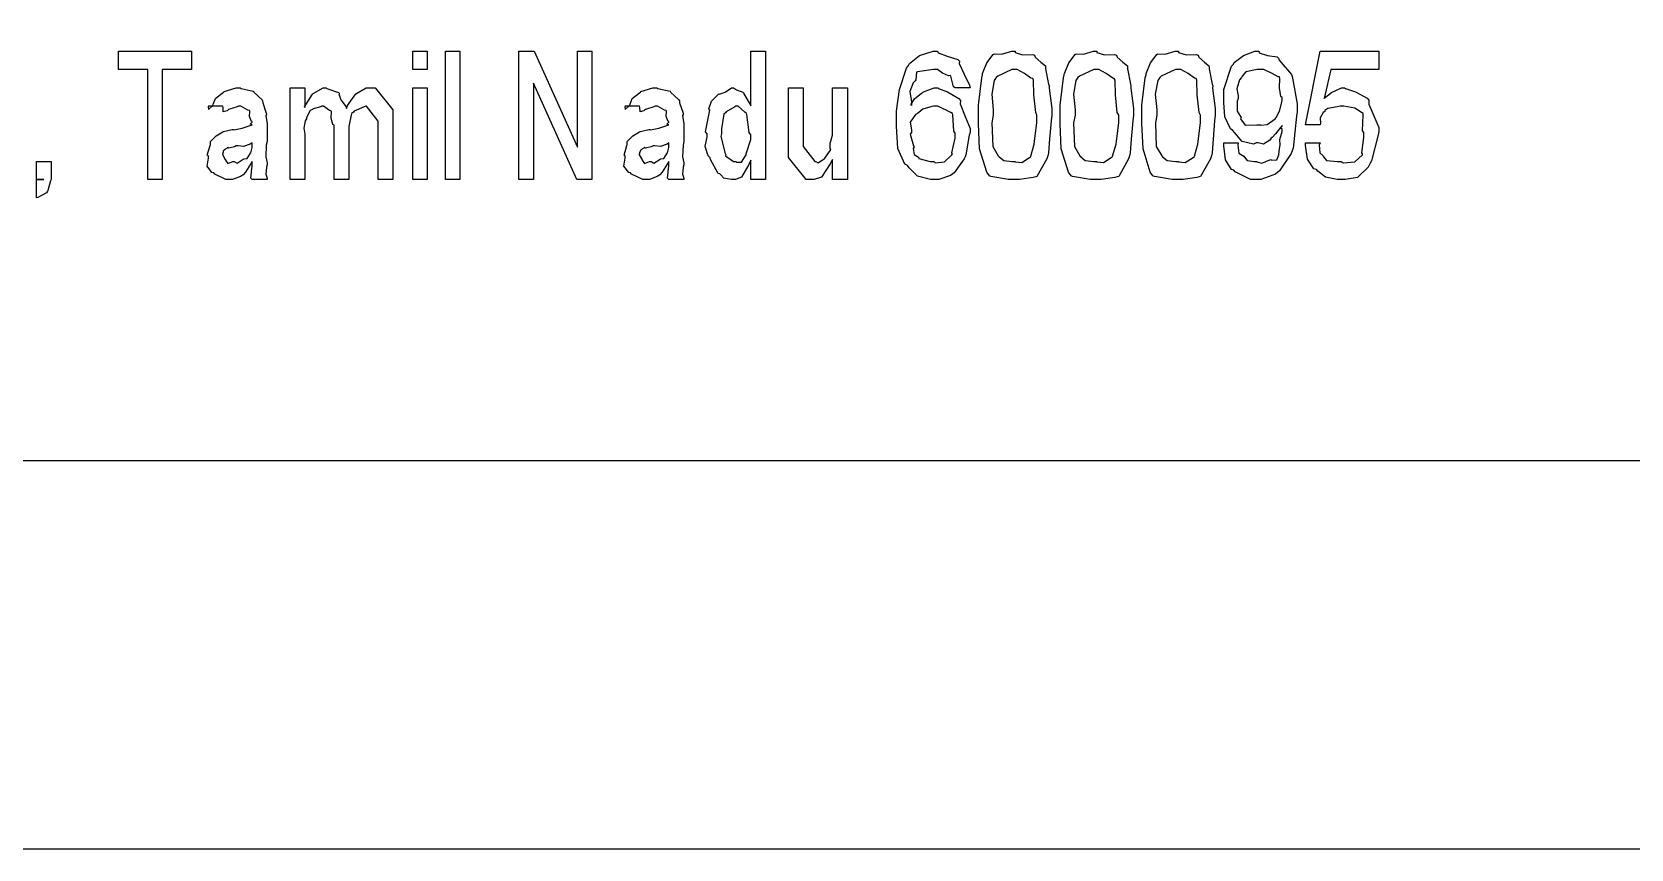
# Model space of a CAD drawing. Extents: x 0 to 23.4, y 0 to 16.5.
# Drawn here: x 20.077 to 21.106, y 0.206 to 0.732 of the extents above; entities that cross this region are included whole.
import ezdxf

# ---------------------------------------------------------------- set-up
doc = ezdxf.new("R2010")
doc.units = 0
doc.layers.get('0').update_dxf_attribs({"linetype": 'CONTINUOUS'})

msp = doc.modelspace()

# ---------------------------------------------------------------- linework, layer by layer
at = {"color": 0}
for points in [[(0.18755, 16.3479), (23.1772, 16.3479), (23.1772, 0.20622), (0.18755, 0.20622), (0.18755, 16.3479)], [(0.43766, 16.0978), (22.9271, 16.0978), (22.9271, 0.45627), (0.43766, 0.45627), (0.43766, 16.0978)], [(20.1511, 0.63731), (20.1511, 0.70828), (20.1322, 0.70828), (20.1322, 0.72), (20.1793, 0.72), (20.1793, 0.70828), (20.1604, 0.70828), (20.1604, 0.63731), (20.1511, 0.63731)], [(20.3217, 0.70828), (20.3217, 0.72), (20.331, 0.72), (20.331, 0.70828), (20.3217, 0.70828)], [(20.3426, 0.63731), (20.3426, 0.72), (20.3519, 0.72), (20.3519, 0.63731), (20.3426, 0.63731)], [(20.3899, 0.63731), (20.3899, 0.72), (20.3997, 0.72), (20.4276, 0.65815), (20.4276, 0.72), (20.4369, 0.72), (20.4369, 0.63731), (20.4272, 0.63731), (20.3993, 0.69938), (20.3993, 0.63731), (20.3899, 0.63731)], [(20.5392, 0.63731), (20.5392, 0.6499), (20.5378, 0.64708), (20.5332, 0.63889), (20.5293, 0.63731), (20.5281, 0.63731), (20.5265, 0.63731), (20.5218, 0.63824), (20.5199, 0.64041), (20.5192, 0.641), (20.5182, 0.64133), (20.5133, 0.65034), (20.5131, 0.65142), (20.5117, 0.65256), (20.5099, 0.65864), (20.511, 0.66482), (20.511, 0.66683), (20.5101, 0.66813), (20.5125, 0.68093), (20.5129, 0.68202), (20.5122, 0.68289), (20.5139, 0.68777), (20.5181, 0.69206), (20.5187, 0.69265), (20.5189, 0.69238), (20.5226, 0.69374), (20.5267, 0.69634), (20.5281, 0.69634), (20.5281, 0.69634), (20.5299, 0.6951), (20.534, 0.69363), (20.5346, 0.69309), (20.5346, 0.6926), (20.5388, 0.68571), (20.5392, 0.68484), (20.5392, 0.72), (20.5486, 0.72), (20.5486, 0.63731), (20.5392, 0.63731)], [(20.6803, 0.69634), (20.6707, 0.69634), (20.6696, 0.69699), (20.6678, 0.70394), (20.6674, 0.70437), (20.6664, 0.7041), (20.6626, 0.70589), (20.6594, 0.70828), (20.6585, 0.70828), (20.6568, 0.70817), (20.6479, 0.70703), (20.6465, 0.70676), (20.6458, 0.70654), (20.6453, 0.70155), (20.6449, 0.7009), (20.6436, 0.69976), (20.6415, 0.69412), (20.6425, 0.68734), (20.6425, 0.68506), (20.6421, 0.68555), (20.6446, 0.68934), (20.649, 0.69309), (20.6499, 0.69352), (20.6503, 0.69396), (20.6572, 0.69634), (20.6596, 0.69634), (20.66, 0.69607), (20.6658, 0.6939), (20.6731, 0.68967), (20.6742, 0.68831), (20.674, 0.6862), (20.6771, 0.67801), (20.6803, 0.6703), (20.6803, 0.6677), (20.6797, 0.66607), (20.6776, 0.65327), (20.6772, 0.65207), (20.6765, 0.65082), (20.67, 0.64166), (20.6692, 0.641), (20.6676, 0.64008), (20.6601, 0.63731), (20.6576, 0.63731), (20.6549, 0.63731), (20.6464, 0.63959), (20.641, 0.64491), (20.6399, 0.64643), (20.6382, 0.64719), (20.6338, 0.65739), (20.6329, 0.67182), (20.6329, 0.67659), (20.6329, 0.68132), (20.6349, 0.69547), (20.6394, 0.70909), (20.6407, 0.71088), (20.6413, 0.71208), (20.6478, 0.71723), (20.6565, 0.72), (20.6594, 0.72), (20.6597, 0.71891), (20.6656, 0.7168), (20.6725, 0.71479), (20.6735, 0.7137), (20.6733, 0.71208), (20.6764, 0.70535), (20.68, 0.69819), (20.6803, 0.69634)], [(20.6856, 0.67876), (20.6856, 0.68527), (20.6878, 0.70285), (20.6882, 0.70481), (20.6883, 0.70578), (20.6911, 0.71251), (20.6951, 0.71799), (20.696, 0.71826), (20.696, 0.71826), (20.7006, 0.71815), (20.7071, 0.72), (20.7092, 0.72), (20.7093, 0.71929), (20.714, 0.71772), (20.7207, 0.71783), (20.7218, 0.71739), (20.7222, 0.71609), (20.7258, 0.71289), (20.7289, 0.71067), (20.7289, 0.7098), (20.7289, 0.70871), (20.7308, 0.69884), (20.7311, 0.69765), (20.7311, 0.69613), (20.7329, 0.68311), (20.7329, 0.67876), (20.7324, 0.67524), (20.7314, 0.66341), (20.7307, 0.65468), (20.7303, 0.65272), (20.7296, 0.65066), (20.7233, 0.63938), (20.7225, 0.63905), (20.7208, 0.63862), (20.7121, 0.63731), (20.7092, 0.63731), (20.7051, 0.63731), (20.6937, 0.63932), (20.6928, 0.6397), (20.691, 0.6422), (20.6864, 0.65723), (20.6856, 0.67339), (20.6856, 0.67876)], [(20.7382, 0.67876), (20.7382, 0.68527), (20.7403, 0.70285), (20.7408, 0.70481), (20.741, 0.70578), (20.7438, 0.71251), (20.7478, 0.71799), (20.7486, 0.71826), (20.7486, 0.71826), (20.7532, 0.71815), (20.7597, 0.72), (20.7618, 0.72), (20.7619, 0.71929), (20.7667, 0.71772), (20.7733, 0.71783), (20.7744, 0.71739), (20.7749, 0.71609), (20.7785, 0.71289), (20.7815, 0.71067), (20.7815, 0.7098), (20.7815, 0.70871), (20.7835, 0.69884), (20.7838, 0.69765), (20.7838, 0.69613), (20.7854, 0.68311), (20.7854, 0.67876), (20.785, 0.67524), (20.784, 0.66341), (20.7833, 0.65468), (20.7829, 0.65272), (20.7822, 0.65066), (20.776, 0.63938), (20.775, 0.63905), (20.7735, 0.63862), (20.7647, 0.63731), (20.7618, 0.63731), (20.7576, 0.63731), (20.7462, 0.63932), (20.7453, 0.6397), (20.7436, 0.6422), (20.739, 0.65723), (20.7382, 0.67339), (20.7382, 0.67876)], [(20.7908, 0.67876), (20.7908, 0.68527), (20.7929, 0.70285), (20.7935, 0.70481), (20.7936, 0.70578), (20.7964, 0.71251), (20.8004, 0.71799), (20.8012, 0.71826), (20.8012, 0.71826), (20.8058, 0.71815), (20.8122, 0.72), (20.8144, 0.72), (20.8144, 0.71929), (20.8193, 0.71772), (20.8258, 0.71783), (20.8271, 0.71739), (20.8274, 0.71609), (20.8311, 0.71289), (20.834, 0.71067), (20.8342, 0.7098), (20.8342, 0.70871), (20.8361, 0.69884), (20.8364, 0.69765), (20.8362, 0.69613), (20.8381, 0.68311), (20.8381, 0.67876), (20.8376, 0.67524), (20.8367, 0.66341), (20.836, 0.65468), (20.8356, 0.65272), (20.8349, 0.65066), (20.8286, 0.63938), (20.8276, 0.63905), (20.8261, 0.63862), (20.8174, 0.63731), (20.8144, 0.63731), (20.8103, 0.63731), (20.7989, 0.63932), (20.7979, 0.6397), (20.7961, 0.6422), (20.7917, 0.65723), (20.7908, 0.67339), (20.7908, 0.67876)], [(20.8435, 0.66097), (20.8529, 0.66097), (20.8525, 0.65951), (20.8532, 0.6543), (20.8564, 0.65234), (20.8569, 0.65186), (20.8568, 0.65186), (20.8586, 0.64968), (20.8632, 0.64904), (20.8647, 0.64904), (20.8647, 0.64876), (20.8681, 0.64789), (20.8731, 0.65012), (20.874, 0.65034), (20.8743, 0.6499), (20.8776, 0.65017), (20.879, 0.65327), (20.879, 0.65359), (20.879, 0.65359), (20.8797, 0.6588), (20.8799, 0.65945), (20.8799, 0.65945), (20.8797, 0.66314), (20.8812, 0.66835), (20.8812, 0.67009), (20.881, 0.67003), (20.8799, 0.67036), (20.8812, 0.67182), (20.8812, 0.67225), (20.88, 0.67095), (20.8768, 0.66683), (20.8747, 0.66455), (20.874, 0.66401), (20.8732, 0.66276), (20.869, 0.66016), (20.8656, 0.66097), (20.8644, 0.66097), (20.8626, 0.66026), (20.8554, 0.66178), (20.8504, 0.6677), (20.8494, 0.669), (20.8479, 0.67003), (20.8442, 0.67779), (20.8435, 0.68701), (20.8435, 0.69005), (20.8435, 0.69547), (20.8486, 0.71039), (20.8497, 0.71175), (20.8503, 0.71273), (20.8563, 0.71734), (20.8636, 0.72), (20.866, 0.72), (20.8664, 0.71897), (20.8717, 0.71728), (20.8778, 0.71642), (20.8788, 0.71566), (20.8792, 0.71425), (20.8872, 0.70502), (20.8876, 0.70372), (20.8879, 0.70155), (20.8907, 0.68609), (20.8907, 0.68093), (20.8903, 0.67817), (20.8881, 0.65755), (20.8875, 0.65598), (20.8868, 0.65408), (20.8793, 0.6429), (20.8783, 0.64209), (20.8768, 0.6409), (20.8674, 0.63731), (20.8643, 0.63731), (20.8607, 0.63731), (20.8508, 0.64241), (20.85, 0.64339), (20.8485, 0.64394), (20.8447, 0.65017), (20.8436, 0.65912), (20.8435, 0.66097)], [(20.8961, 0.66097), (20.9056, 0.66097), (20.905, 0.65956), (20.9054, 0.65462), (20.9075, 0.65261), (20.9078, 0.65207), (20.9078, 0.65207), (20.9097, 0.64968), (20.9167, 0.64904), (20.919, 0.64904), (20.9204, 0.64806), (20.9279, 0.64882), (20.9328, 0.65321), (20.9329, 0.65402), (20.9324, 0.65468), (20.9337, 0.66444), (20.9337, 0.6677), (20.9329, 0.66878), (20.9333, 0.67909), (20.9332, 0.67985), (20.9322, 0.68061), (20.9279, 0.68332), (20.9208, 0.68463), (20.9185, 0.68463), (20.9164, 0.68424), (20.9104, 0.68305), (20.9086, 0.68175), (20.9085, 0.68115), (20.9075, 0.68061), (20.9056, 0.67714), (20.9058, 0.67356), (20.9056, 0.67269), (20.8961, 0.67269), (20.9056, 0.72), (20.9433, 0.72), (20.9433, 0.70828), (20.9125, 0.70828), (20.9081, 0.68961), (20.9081, 0.68989), (20.9129, 0.69336), (20.9192, 0.69634), (20.9212, 0.69634), (20.9218, 0.69607), (20.9283, 0.69396), (20.9358, 0.68983), (20.9368, 0.68853), (20.9368, 0.68603), (20.9401, 0.67839), (20.9433, 0.6709), (20.9433, 0.66835), (20.9429, 0.66612), (20.9386, 0.64936), (20.9378, 0.64795), (20.9365, 0.64529), (20.9296, 0.63867), (20.9217, 0.63731), (20.919, 0.63731), (20.9165, 0.63731), (20.909, 0.63894), (20.904, 0.64274), (20.9031, 0.64383), (20.9014, 0.64437), (20.8974, 0.65055), (20.8961, 0.65923), (20.8961, 0.66097)], [(20.6951, 0.67876), (20.6943, 0.67388), (20.6949, 0.65858), (20.6983, 0.65261), (20.699, 0.65207), (20.6989, 0.65207), (20.7019, 0.64968), (20.7074, 0.64904), (20.7092, 0.64904), (20.7093, 0.64871), (20.7135, 0.64833), (20.7185, 0.65158), (20.7192, 0.65207), (20.7193, 0.65251), (20.7215, 0.66016), (20.7233, 0.67415), (20.7233, 0.67876), (20.7225, 0.68061), (20.7213, 0.69189), (20.721, 0.70144), (20.7206, 0.70242), (20.7194, 0.70264), (20.7153, 0.70562), (20.7106, 0.70828), (20.709, 0.70828), (20.7072, 0.70817), (20.6981, 0.70394), (20.6971, 0.70307), (20.6957, 0.70112), (20.6942, 0.69238), (20.6951, 0.68218), (20.6951, 0.67876)], [(20.7478, 0.67876), (20.7469, 0.67388), (20.7475, 0.65858), (20.751, 0.65261), (20.7517, 0.65207), (20.7515, 0.65207), (20.7544, 0.64968), (20.76, 0.64904), (20.7618, 0.64904), (20.7619, 0.64871), (20.7661, 0.64833), (20.7711, 0.65158), (20.7718, 0.65207), (20.7719, 0.65251), (20.7742, 0.66016), (20.776, 0.67415), (20.776, 0.67876), (20.775, 0.68061), (20.7739, 0.69189), (20.7736, 0.70144), (20.7731, 0.70242), (20.7721, 0.70264), (20.7679, 0.70562), (20.7632, 0.70828), (20.7617, 0.70828), (20.7599, 0.70817), (20.7507, 0.70394), (20.7497, 0.70307), (20.7483, 0.70112), (20.7468, 0.69238), (20.7478, 0.68218), (20.7478, 0.67876)], [(20.8004, 0.67876), (20.7996, 0.67388), (20.8001, 0.65858), (20.8036, 0.65261), (20.8043, 0.65207), (20.8042, 0.65207), (20.8071, 0.64968), (20.8126, 0.64904), (20.8144, 0.64904), (20.8144, 0.64871), (20.8187, 0.64833), (20.8238, 0.65158), (20.8244, 0.65207), (20.8246, 0.65251), (20.8268, 0.66016), (20.8286, 0.67415), (20.8286, 0.67876), (20.8276, 0.68061), (20.8265, 0.69189), (20.8261, 0.70144), (20.8257, 0.70242), (20.8247, 0.70264), (20.8206, 0.70562), (20.8158, 0.70828), (20.8143, 0.70828), (20.8125, 0.70817), (20.8033, 0.70394), (20.8024, 0.70307), (20.801, 0.70112), (20.7993, 0.69238), (20.8004, 0.68218), (20.8004, 0.67876)], [(20.8812, 0.69027), (20.8803, 0.69076), (20.8794, 0.6964), (20.8797, 0.70275), (20.8794, 0.7035), (20.8785, 0.70345), (20.8746, 0.70578), (20.8693, 0.70828), (20.8675, 0.70828), (20.8651, 0.70817), (20.8578, 0.70681), (20.8553, 0.70394), (20.8549, 0.70307), (20.8537, 0.70161), (20.8519, 0.69586), (20.8529, 0.69119), (20.8529, 0.68961), (20.8522, 0.68777), (20.8522, 0.68142), (20.8544, 0.67806), (20.8547, 0.67725), (20.8544, 0.67638), (20.8572, 0.67231), (20.8647, 0.67269), (20.8674, 0.67269), (20.8674, 0.67247), (20.8715, 0.67291), (20.8767, 0.67649), (20.8772, 0.67725), (20.8772, 0.67725), (20.8794, 0.68137), (20.8812, 0.68804), (20.8812, 0.69027)], [(20.2183, 0.64904), (20.2172, 0.64735), (20.214, 0.64214), (20.2124, 0.64041), (20.2118, 0.63992), (20.2108, 0.63927), (20.2057, 0.63731), (20.204, 0.63731), (20.2014, 0.63731), (20.1942, 0.64095), (20.1936, 0.64166), (20.1924, 0.64193), (20.1893, 0.64605), (20.1901, 0.6511), (20.1901, 0.65272), (20.1894, 0.6531), (20.1913, 0.65934), (20.1914, 0.65989), (20.1914, 0.65989), (20.1915, 0.66189), (20.1944, 0.66499), (20.1949, 0.66531), (20.1951, 0.66564), (20.1994, 0.66819), (20.1999, 0.66835), (20.1999, 0.66835), (20.2054, 0.66954), (20.2061, 0.66965), (20.2065, 0.66949), (20.2118, 0.67052), (20.2176, 0.67242), (20.2183, 0.67269), (20.2181, 0.67263), (20.2171, 0.67312), (20.2183, 0.67443), (20.2183, 0.67486), (20.2179, 0.67486), (20.2165, 0.6779), (20.2168, 0.68148), (20.2165, 0.6818), (20.2156, 0.68207), (20.211, 0.68463), (20.2094, 0.68463), (20.2086, 0.68419), (20.2031, 0.68245), (20.2026, 0.68202), (20.2021, 0.68164), (20.1997, 0.68099), (20.1996, 0.68376), (20.1994, 0.68463), (20.1901, 0.68463), (20.1899, 0.68424), (20.1901, 0.6824), (20.1929, 0.68511), (20.1933, 0.68593), (20.1933, 0.68598), (20.1946, 0.68961), (20.1993, 0.69331), (20.2001, 0.69374), (20.2003, 0.69412), (20.2079, 0.69634), (20.2106, 0.69634), (20.2112, 0.69607), (20.219, 0.69439), (20.2196, 0.69396), (20.2193, 0.69363), (20.2247, 0.68875), (20.225, 0.6881), (20.2251, 0.68679), (20.2274, 0.68012), (20.2275, 0.6792), (20.2271, 0.67866), (20.2279, 0.67323), (20.2279, 0.67139), (20.2279, 0.66184), (20.2274, 0.65945), (20.2271, 0.65191), (20.2279, 0.64817), (20.2279, 0.64686), (20.2275, 0.64545), (20.2271, 0.64079), (20.2279, 0.63818), (20.2279, 0.63731), (20.2183, 0.63731), (20.2175, 0.63818), (20.2183, 0.64632), (20.2183, 0.64904)], [(20.2428, 0.63731), (20.2428, 0.69634), (20.2521, 0.69634), (20.2521, 0.68376), (20.2519, 0.6843), (20.2571, 0.69233), (20.2576, 0.69287), (20.2576, 0.69287), (20.2639, 0.69634), (20.266, 0.69634), (20.2664, 0.69607), (20.2739, 0.69347), (20.2744, 0.69287), (20.274, 0.69249), (20.2754, 0.68869), (20.2787, 0.68419), (20.279, 0.68311), (20.2796, 0.685), (20.2851, 0.69255), (20.2917, 0.69634), (20.2939, 0.69634), (20.2974, 0.69634), (20.3089, 0.68224), (20.3089, 0.67703), (20.3089, 0.63731), (20.2993, 0.63731), (20.2993, 0.67139), (20.2993, 0.67508), (20.2918, 0.68463), (20.2914, 0.68463), (20.2903, 0.68419), (20.284, 0.68137), (20.2835, 0.68072), (20.2822, 0.67996), (20.2806, 0.6716), (20.2806, 0.66878), (20.2806, 0.63731), (20.271, 0.63731), (20.271, 0.67247), (20.2701, 0.67285), (20.2692, 0.67687), (20.2693, 0.6811), (20.269, 0.68159), (20.2681, 0.68191), (20.2643, 0.68463), (20.2632, 0.68463), (20.2624, 0.68419), (20.2575, 0.68283), (20.2571, 0.68245), (20.2557, 0.68186), (20.2533, 0.67725), (20.2532, 0.67659), (20.2525, 0.67519), (20.2515, 0.67041), (20.2521, 0.66661), (20.2521, 0.66531), (20.2521, 0.63731), (20.2428, 0.63731)], [(20.3217, 0.63731), (20.3217, 0.69634), (20.331, 0.69634), (20.331, 0.63731), (20.3217, 0.63731)], [(20.4865, 0.64904), (20.4854, 0.64735), (20.4821, 0.64214), (20.4806, 0.64041), (20.48, 0.63992), (20.479, 0.63927), (20.4739, 0.63731), (20.4722, 0.63731), (20.4696, 0.63731), (20.4624, 0.64095), (20.4618, 0.64166), (20.4606, 0.64193), (20.4575, 0.64605), (20.4583, 0.6511), (20.4583, 0.65272), (20.4576, 0.6531), (20.4593, 0.65934), (20.4596, 0.65989), (20.4596, 0.65989), (20.4597, 0.66189), (20.4626, 0.66499), (20.4631, 0.66531), (20.4633, 0.66564), (20.4675, 0.66819), (20.4681, 0.66835), (20.4681, 0.66835), (20.4736, 0.66954), (20.4743, 0.66965), (20.4747, 0.66949), (20.48, 0.67052), (20.4858, 0.67242), (20.4865, 0.67269), (20.4863, 0.67263), (20.4851, 0.67312), (20.4865, 0.67443), (20.4865, 0.67486), (20.4861, 0.67486), (20.4847, 0.6779), (20.485, 0.68148), (20.4847, 0.6818), (20.4836, 0.68207), (20.4792, 0.68463), (20.4776, 0.68463), (20.4767, 0.68419), (20.4713, 0.68245), (20.4708, 0.68202), (20.4703, 0.68164), (20.4679, 0.68099), (20.4678, 0.68376), (20.4676, 0.68463), (20.4583, 0.68463), (20.4581, 0.68424), (20.4583, 0.6824), (20.4611, 0.68511), (20.4615, 0.68593), (20.4615, 0.68598), (20.4628, 0.68961), (20.4675, 0.69331), (20.4682, 0.69374), (20.4685, 0.69412), (20.4761, 0.69634), (20.4786, 0.69634), (20.4794, 0.69607), (20.4872, 0.69439), (20.4878, 0.69396), (20.4875, 0.69363), (20.4929, 0.68875), (20.4932, 0.6881), (20.4933, 0.68679), (20.4956, 0.68012), (20.4956, 0.6792), (20.4953, 0.67866), (20.496, 0.67323), (20.496, 0.67139), (20.496, 0.66184), (20.4956, 0.65945), (20.4953, 0.65191), (20.496, 0.64817), (20.496, 0.64686), (20.4956, 0.64545), (20.4953, 0.64079), (20.496, 0.63818), (20.496, 0.63731), (20.4865, 0.63731), (20.4856, 0.63818), (20.4865, 0.64632), (20.4865, 0.64904)], [(20.5918, 0.63731), (20.5918, 0.65034), (20.5903, 0.64741), (20.5846, 0.63894), (20.5799, 0.63731), (20.5783, 0.63731), (20.5749, 0.63731), (20.5635, 0.65164), (20.5635, 0.66054), (20.5635, 0.69634), (20.5729, 0.69634), (20.5729, 0.6664), (20.5729, 0.65858), (20.5804, 0.64904), (20.5811, 0.64904), (20.5811, 0.64904), (20.5825, 0.64811), (20.5865, 0.65088), (20.5869, 0.6512), (20.5869, 0.6512), (20.5904, 0.6563), (20.5907, 0.65685), (20.5903, 0.65696), (20.5903, 0.6607), (20.5918, 0.66596), (20.5918, 0.6677), (20.5918, 0.69634), (20.6013, 0.69634), (20.6013, 0.63731), (20.5918, 0.63731)], [(20.5203, 0.66683), (20.5199, 0.6652), (20.5226, 0.65414), (20.5231, 0.65338), (20.5229, 0.65272), (20.5281, 0.64904), (20.5297, 0.64904), (20.53, 0.6486), (20.5332, 0.64865), (20.5358, 0.65267), (20.5362, 0.65338), (20.5361, 0.65392), (20.5392, 0.66314), (20.5392, 0.66618), (20.5382, 0.6677), (20.5367, 0.67936), (20.5362, 0.68007), (20.5353, 0.68077), (20.531, 0.68463), (20.5296, 0.68463), (20.5289, 0.68419), (20.5233, 0.68104), (20.5228, 0.68029), (20.5218, 0.67953), (20.5203, 0.67003), (20.5203, 0.66683)], [(20.6425, 0.6677), (20.6417, 0.66667), (20.6439, 0.65912), (20.6442, 0.65836), (20.6437, 0.65744), (20.6444, 0.65359), (20.6471, 0.65186), (20.6472, 0.65142), (20.6474, 0.65104), (20.6546, 0.64904), (20.6569, 0.64904), (20.6578, 0.64817), (20.6639, 0.64882), (20.6686, 0.65321), (20.6689, 0.65402), (20.6685, 0.65462), (20.6707, 0.66412), (20.6707, 0.66726), (20.6699, 0.66846), (20.6692, 0.67909), (20.6689, 0.67985), (20.6679, 0.68061), (20.6596, 0.68463), (20.6568, 0.68463), (20.655, 0.68419), (20.6499, 0.68273), (20.6472, 0.68066), (20.6465, 0.67985), (20.6451, 0.6792), (20.6418, 0.67443), (20.6425, 0.66938), (20.6425, 0.6677)], [(20.2183, 0.66097), (20.2171, 0.66016), (20.2128, 0.65869), (20.2093, 0.65918), (20.2081, 0.65902), (20.2069, 0.65853), (20.2032, 0.65755), (20.2028, 0.65799), (20.2026, 0.65793), (20.2021, 0.65755), (20.2003, 0.65652), (20.2003, 0.65641), (20.2003, 0.65641), (20.1999, 0.65603), (20.1994, 0.65457), (20.1994, 0.65402), (20.1992, 0.65365), (20.2008, 0.65061), (20.2011, 0.65034), (20.2011, 0.64979), (20.2026, 0.64773), (20.2058, 0.64904), (20.2068, 0.64904), (20.2068, 0.64904), (20.2086, 0.648), (20.2126, 0.6505), (20.2131, 0.65077), (20.2131, 0.65077), (20.215, 0.65104), (20.2172, 0.65435), (20.2175, 0.65468), (20.2175, 0.65468), (20.2183, 0.65809), (20.2183, 0.65923), (20.2183, 0.66097)], [(20.4865, 0.66097), (20.4853, 0.66016), (20.481, 0.65869), (20.4775, 0.65918), (20.4763, 0.65902), (20.4751, 0.65853), (20.4714, 0.65755), (20.471, 0.65799), (20.4708, 0.65793), (20.4703, 0.65755), (20.4685, 0.65652), (20.4685, 0.65641), (20.4685, 0.65641), (20.4681, 0.65603), (20.4676, 0.65457), (20.4676, 0.65402), (20.4672, 0.65365), (20.469, 0.65061), (20.4693, 0.65034), (20.4693, 0.64979), (20.4708, 0.64773), (20.474, 0.64904), (20.475, 0.64904), (20.475, 0.64904), (20.4768, 0.648), (20.4808, 0.6505), (20.4813, 0.65077), (20.4813, 0.65077), (20.4832, 0.65104), (20.4854, 0.65435), (20.4856, 0.65468), (20.4856, 0.65468), (20.4865, 0.65809), (20.4865, 0.65923), (20.4865, 0.66097)], [(20.0796, 0.63731), (20.0796, 0.64904), (20.089, 0.64904), (20.089, 0.63731), (20.0886, 0.63656), (20.0869, 0.63043), (20.0865, 0.62994), (20.086, 0.62891), (20.0804, 0.62581), (20.0796, 0.6256), (20.0796, 0.63731), (20.0796, 0.63731), (20.0821, 0.63731), (20.0829, 0.63731), (20.0829, 0.63731), (20.0842, 0.63731), (20.0842, 0.63731), (20.0796, 0.63731)]]:
    msp.add_lwpolyline(points, close=True, dxfattribs=at)

doc.saveas('drawing.dxf')
